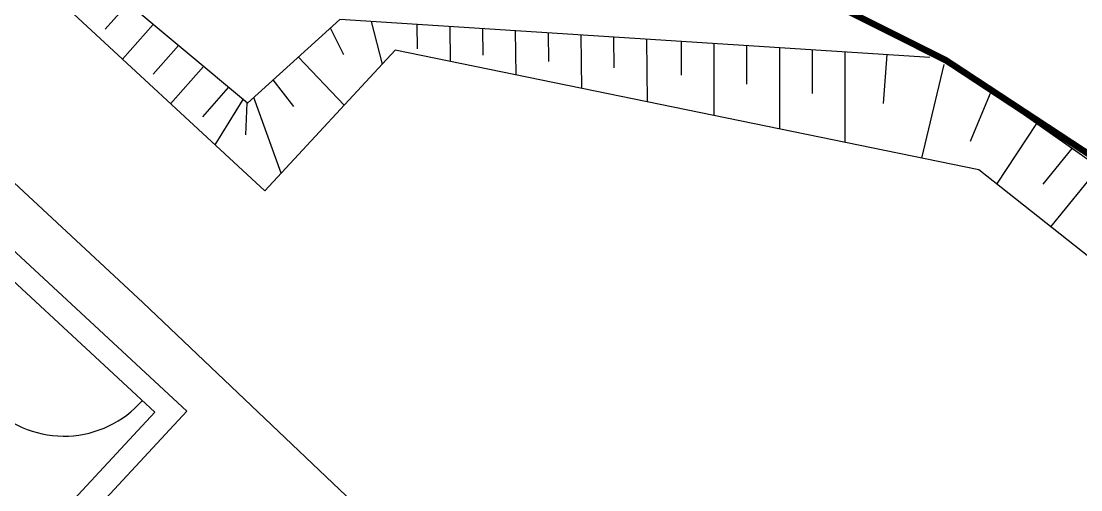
# Model space of a CAD drawing. Header units: millimetres. Extents: x 0 to 841000, y 0 to 594000.
# Drawn here: x 272734 to 338204, y 435702 to 464667 of the extents above; entities that cross this region are included whole.
import ezdxf
from ezdxf.xclip import XClip

# ---------------------------------------------------------------- set-up
doc = ezdxf.new("R2010")
doc.units = ezdxf.units.MM
doc.header["$LTSCALE"] = 1000
doc.header["$XCLIPFRAME"] = 0
doc.linetypes.add('XR-SITE PLAN$0$PHANTOM-GAUN', pattern=[30, 20, -2, 2, -2, 2, -2])
doc.layers.get('Defpoints').update_dxf_attribs({"color": 137})
for name, color, linetype in [('XR-PLAN$0$WALL-D', 8, 'Continuous'), ('XR-SITE PLAN$0$대지경계선', 2, 'XR-SITE PLAN$0$PHANTOM-GAUN'), ('XR-SITE PLAN$0$입면선', 8, 'Continuous'), ('XR-SITE PLAN$0$획지경계선', 8, 'Continuous')]:
    doc.layers.add(name, color=color, linetype=linetype)

# ---------------------------------------------------------------- blocks, each defined once
blk = doc.blocks.new('XR-PLAN$0$sheet-line')
at = {"layer": 'Defpoints'}
blk.add_lwpolyline([(168200, -356400), (0, -356400), (0, -237600), (168200, -237600)], close=True, dxfattribs=at)
blk = doc.blocks.new('XR-PLAN')
at = {"layer": 'Defpoints'}
for points in [[(345700, 114600), (483100, 114600), (483100, 4200), (345700, 4200)], [(461100, 25700), (361500, 25700), (361500, 102300), (461100, 102300)], [(459300, 27500), (363300, 27500), (363300, 100500), (459300, 100500)], [(457500, 29300), (365100, 29300), (365100, 98700), (457500, 98700)], [(453900, 32900), (368700, 32900), (368700, 95100), (453900, 95100)]]:
    blk.add_lwpolyline(points, close=True, dxfattribs=at)
at = {"layer": 'XR-PLAN$0$WALL-D'}
for p in [(336400, 356400), (504600, 356400)]:
    blk.add_blockref('XR-PLAN$0$sheet-line', p, dxfattribs=at)

msp = doc.modelspace()

# ---------------------------------------------------------------- linework, layer by layer
at = {"layer": 'XR-SITE PLAN$0$대지경계선', "const_width": 400}
msp.add_lwpolyline([(139919, 535264), (186578, 520728), (195297, 518012), (228002, 489221), (305119, 474668), (329879, 462244), (368402, 436912), (400225, 432370), (414842, 426538), (435056, 418348), (436678, 417998), (443073, 415972), (478705, 443608)], dxfattribs=at)
at = {"layer": 'XR-SITE PLAN$0$입면선'}
for p, q in [((287778, 454177), (273439, 467475)), ((295844, 462875), (287778, 454177)), ((331904, 455481), (295844, 462875)), ((351468, 439955), (331904, 455481))]:
    msp.add_line(p, q, dxfattribs=at)
for points in [[(320052, 409417), (280250, 447281), (269622, 457138, 0.414214), (260311, 456787), (259347, 455747), (190279, 381276)], [(268412, 452147, 0.428885), (268721, 442859), (270921, 440819, 0.428885), (280206, 441210)]]:
    msp.add_lwpolyline(points, format="xyb", dxfattribs=at)
for points in [[(238799, 423830), (254196, 409550), (282960, 440565), (267563, 454845)], [(240777, 423905), (254121, 411529), (280981, 440491), (267637, 452867)]]:
    msp.add_lwpolyline(points, close=True, dxfattribs=at)
at = {"layer": 'XR-SITE PLAN$0$획지경계선'}
for p, q in [((286718, 459595), (274416, 469879)), ((277929, 464164), (279339, 465764)), ((279000, 462318), (280892, 464465)), ((292429, 464764), (286718, 459595)), ((292668, 462593), (291849, 464239)), ((328882, 462429), (292429, 464764)), ((295049, 462017), (294388, 464639)), ((297220, 462968), (297205, 464458)), ((299253, 462176), (299230, 464328)), ((301272, 462574), (301256, 464199)), ((303309, 461344), (303281, 464069)), ((305325, 462180), (305306, 463939)), ((307366, 460513), (307332, 463810)), ((309377, 461786), (309357, 463680)), ((311422, 459681), (311382, 463550)), ((280888, 461399), (282445, 463167)), ((313530, 461338), (313530, 463413)), ((315553, 458834), (315554, 463283)), ((317577, 460771), (317578, 463153)), ((319601, 458004), (319602, 463024)), ((321625, 460204), (321625, 462894)), ((292698, 459482), (289861, 462440)), ((323649, 457174), (323649, 462764)), ((326011, 459589), (326247, 462598)), ((281969, 459565), (283999, 461868)), ((328372, 456205), (329754, 461992)), ((289574, 459395), (288310, 461036)), ((331638, 461048), (368821, 434887)), ((283960, 458764), (285552, 460570)), ((331392, 457250), (332658, 460330)), ((284716, 457017), (286443, 459825)), ((286610, 457642), (286698, 459612)), ((288788, 455267), (287112, 459952)), ((333016, 454599), (335489, 458338)), ((335882, 454583), (337676, 456799)), ((336354, 451950), (339335, 455632))]:
    msp.add_line(p, q, dxfattribs=at)

# ---------------------------------------------------------------- block references
ref = msp.add_blockref('XR-PLAN', (44602, 42313), dxfattribs=dict(rotation=47.15620461601618))
XClip(ref).set_block_clipping_path([(361500.0000000001, 12508.6156973273), (450227.1653741396, 87946.2503726115)])

doc.saveas('drawing.dxf')
